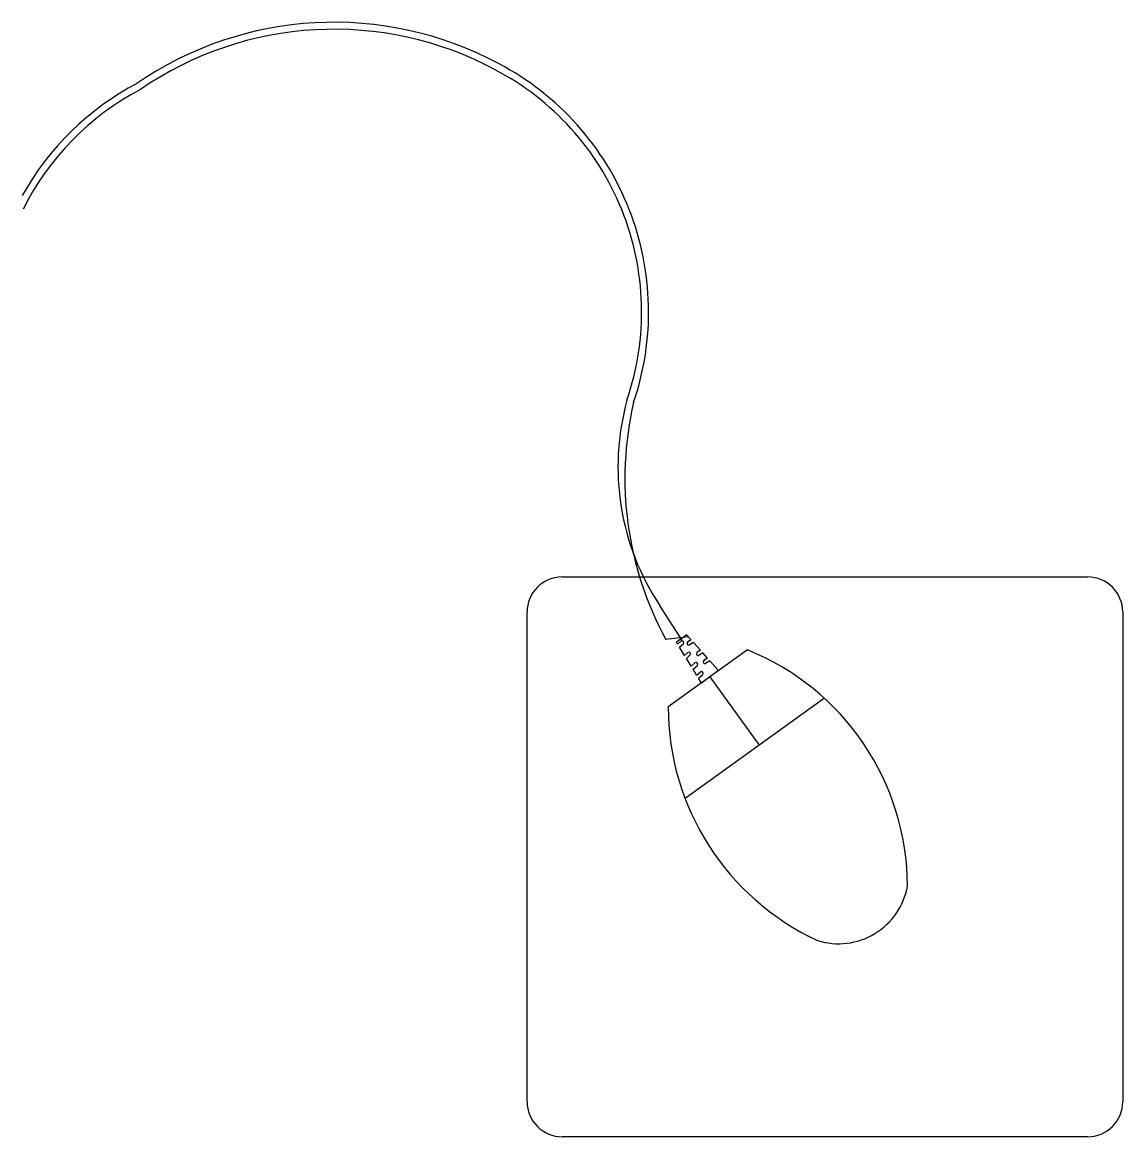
# Model space of a CAD drawing. Extents: x 13.072 to 13.387, y 4.104 to 4.423.
import ezdxf

# ---------------------------------------------------------------- set-up
doc = ezdxf.new("R2010")
doc.units = 0
doc.layers.get('0').update_dxf_attribs({"linetype": 'CONTINUOUS'})

msp = doc.modelspace()

# ---------------------------------------------------------------- linework, layer by layer
at = {"color": 0}
for p, q in [((13.22669295513359, 4.264477247204027), (13.37708668119481, 4.264477247204013)), ((13.26116131150346, 4.246232636540924), (13.25472418505117, 4.256177847792131)), ((13.2166929551336, 4.114354879526815), (13.2166929551336, 4.254477247204022)), ((13.3870866811948, 4.254477247204008), (13.38708668119469, 4.114354879526786)), ((13.2628402985894, 4.247319375868116), (13.25639574197035, 4.246607705531147)), ((13.26168182577547, 4.247488003521852), (13.26007301772691, 4.246299838271369)), ((13.26233019815905, 4.247966850912121), (13.26168182577547, 4.247488003521852)), ((13.26360485337321, 4.246523128833786), (13.26233019815905, 4.247966850912121)), ((13.27969699725512, 4.243613885408422), (13.25704288268437, 4.227290457231447)), ((13.26007301772691, 4.246299838271369), (13.25942464534322, 4.245820990881072)), ((13.25976071852043, 4.245271566674631), (13.25942464534322, 4.245820990881072)), ((13.25976071852043, 4.245271566674631), (13.26067352954081, 4.246077483093103)), ((13.26029055307359, 4.244405374580737), (13.26138843833522, 4.245374692148346)), ((13.26172707093102, 4.242056904849164), (13.26029055307359, 4.244405374580737)), ((13.26360485337321, 4.246523128833786), (13.26265472835055, 4.2459419539762)), ((13.26427688825984, 4.245761957034205), (13.26311615395733, 4.245051956163877)), ((13.26626836346693, 4.24350633787293), (13.26427688825984, 4.245761957034205)), ((13.26626836346693, 4.24350633787293), (13.265317134757, 4.242924487909107)), ((13.26172707093102, 4.242056904849164), (13.26267112081419, 4.242890401907886)), ((13.26225690548429, 4.241190712755269), (13.26338602960871, 4.242187610963157)), ((13.26362340796484, 4.238956706615312), (13.26225690548429, 4.241190712755269)), ((13.26694039835357, 4.24274516607332), (13.26577856036377, 4.242034490096785)), ((13.26829176161758, 4.24121456159412), (13.26694039835357, 4.24274516607332)), ((13.26829176161758, 4.24121456159412), (13.26729337684472, 4.240603867091409)), ((13.2689637965041, 4.240453389794538), (13.26775480245138, 4.239713869279086)), ((13.27140818353158, 4.23768478579845), (13.2689637965041, 4.240453389794538)), ((13.26362340796484, 4.238956706615312), (13.26468887575257, 4.239897402952494)), ((13.26415324251812, 4.238090514521389), (13.26540378454698, 4.239194612007765)), ((13.2651991411615, 4.236380642768836), (13.26415324251812, 4.238090514521389)), ((13.2651991411615, 4.236380642768836), (13.26623244960584, 4.237292945777938)), ((13.27140818353158, 4.23768478579845), (13.26658175938556, 4.234120290046889)), ((13.26572897571489, 4.235514450674941), (13.26694735840047, 4.236590154833181)), ((13.26658175938556, 4.234120290046889), (13.26572897571489, 4.235514450674941)), ((13.26899497145885, 4.23590253792274), (13.28308192256466, 4.216352269385439)), ((13.30172582344349, 4.229786137038175), (13.26189083965178, 4.201083029051986)), ((13.3770866811947, 4.104354879526781), (13.22669295513359, 4.104354879526795))]:
    msp.add_line(p, q, dxfattribs=at)
for centre, radius, start, end in [((13.16144731236002, 4.323513934431816), 0.0996509466526215, 61.8034012808946, 124.4988623988825), ((13.16144731236002, 4.323513934431816), 0.0976509466526215, 61.79841218326078, 124.5677361545215), ((13.17122867357037, 4.340316819457072), 0.0782232496725955, 22.02371339754495, 62.29619623983898), ((13.17122867357037, 4.340316819457072), 0.0802232496725955, 21.44707518305672, 62.28998350393701), ((13.14240815798306, 4.334669239511655), 0.0802232496725955, 117.710016496063, 150.9632264118646), ((13.14240815798306, 4.334669239511655), 0.0782232496725955, 117.703803760161, 153.3575513898034), ((13.17122867357037, 4.340316819457072), 0.0782232496725955, 341.1461667135341, 22.02371339754495), ((13.17122867357037, 4.340316819457072), 0.0802232496725955, 341.1896452650989, 21.44707518305672), ((13.31441327757446, 4.295972411446016), 0.0717383792864644, 164.5870689984952, 213.6912871582752), ((13.3408828820001, 4.29264911353161), 0.0962179197502908, 166.9043635027133, 208.5882490235246), ((13.22669295513359, 4.254477247204022), 0.01, 89.99999999999244, 180), ((13.37708668119481, 4.254477247204008), 0.01, 0, 89.9999999999907), ((13.26098020614828, 4.245674434296703), 0.0005064571787593, 323.712236190029, 127.2672162547737), ((13.26294974494445, 4.245530293821147), 0.0005064571787593, 125.6273080050339, 289.1822880697786), ((13.25254706248646, 4.17590083043892), 0.0729532507607572, 0.1046707821813079, 68.15140171659456), ((13.26297779742177, 4.242487353111514), 0.0005064571787593, 323.712236190029, 127.2672162547737), ((13.26561215135101, 4.242512827754069), 0.0005064571787593, 125.6273080050339, 289.1822880697786), ((13.26758839343861, 4.240192206936371), 0.0005064571787593, 125.6273080050339, 289.1822880697786), ((13.26499555236003, 4.239494354156108), 0.0005064571787593, 323.712236190029, 127.2672162547737), ((13.26653912621353, 4.236889896981538), 0.0005064571787593, 323.712236190029, 127.2672162547737), ((13.33073892714927, 4.227370940632866), 0.0736960884128174, 180.0625726580466, 245.1546854441032), ((13.30581163835612, 4.179565577618476), 0.0200027604151603, 252.4319801627726, 349.8311716989806), ((13.22669295513359, 4.1143548795268), 0.01, 179.9999999999412, 269.9999999999907), ((13.3770866811947, 4.114354879526786), 0.01, 269.9999999999925, 0)]:
    msp.add_arc(centre, radius, start, end, dxfattribs=at)

doc.saveas('drawing.dxf')
